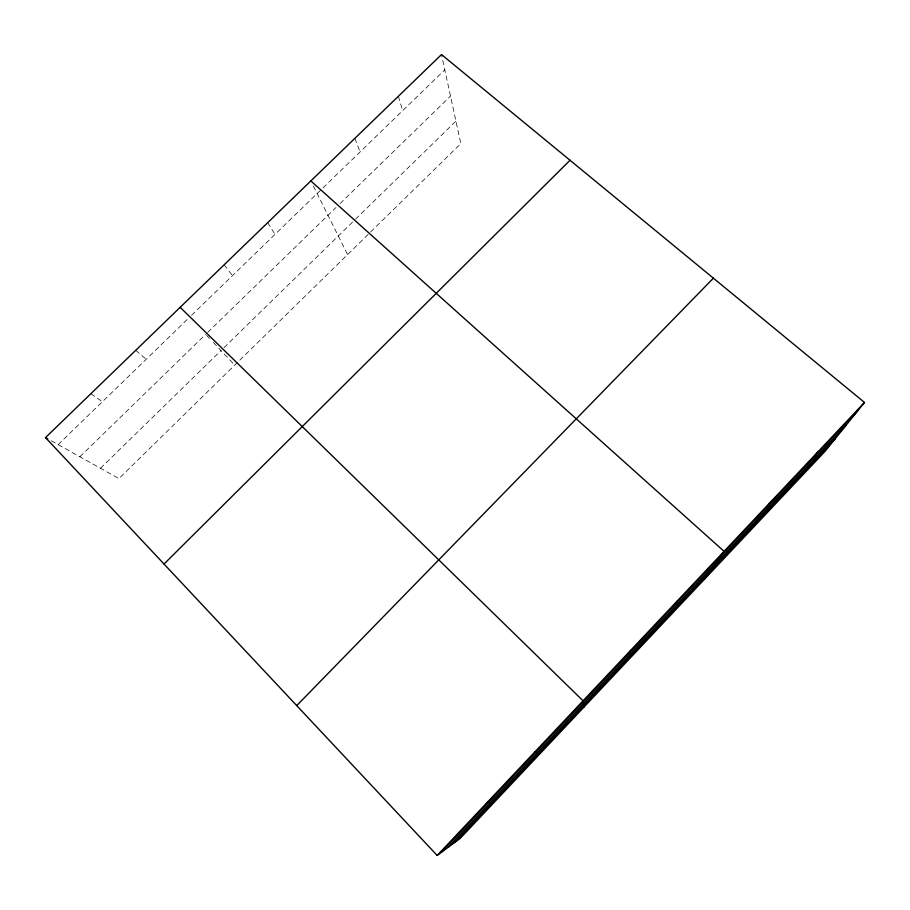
<?xml version="1.0" encoding="UTF-8"?>
<svg xmlns="http://www.w3.org/2000/svg" width="910" height="910" viewBox="0 0 910 910"><rect width="100%" height="100%" fill="white"/><g stroke="black" fill="none" stroke-linecap="round" stroke-linejoin="round"><path stroke-width="0.68" stroke-dasharray="4.55 3.41" d="M100.475 468.263L220.993 350.555M224.031 347.597L354.536 220.14M355.548 219.151L455.944 121.098M79.864 456.763L205.671 334.334M207.685 332.389L336.04 207.48M340.056 203.567L450.507 96.085M58.138 444.637L188.529 318.238M191.532 315.315L444.808 69.797M51.244 440.781L118.948 478.569L460.824 143.598L441.498 54.554M90.841 393.723L102.375 401.754M135.726 350.316L146.169 359.302M206.638 335.358L209.505 338.395M213.338 342.444L234.746 365.115M224.156 264.776L232.482 275.628M267.711 222.643L275.013 234.393M313.358 185.981L347.575 254.561M354.832 138.377L360.11 151.902M398.387 96.255L402.664 110.645"/><path stroke-width="1.36" d="M629.561 652.754L630.584 650.411M675.368 604.194L677.586 600.589M704.59 579.124L724.064 551.323L310.845 180.931M766.846 507.211L771.407 501.137M812.505 458.799L818.215 451.508M864.5 402.447L825.12 451.258L460.221 838.383L437.175 855.445L45.5 437.585L441.498 54.554L864.5 402.447L437.175 855.445M441.202 852.465L857.664 410.922M448.061 847.381L845.97 425.414M454.5 842.614L834.948 439.075M296.717 705.603L713.394 278.176M164.027 564.029L570.035 160.262M486.361 803.303L489.079 801.699M534.978 751.762L536.422 751.501M45.5 437.585L47.798 438.859M180.157 307.33L583.06 700.802L584.174 706.877"/></g></svg>
